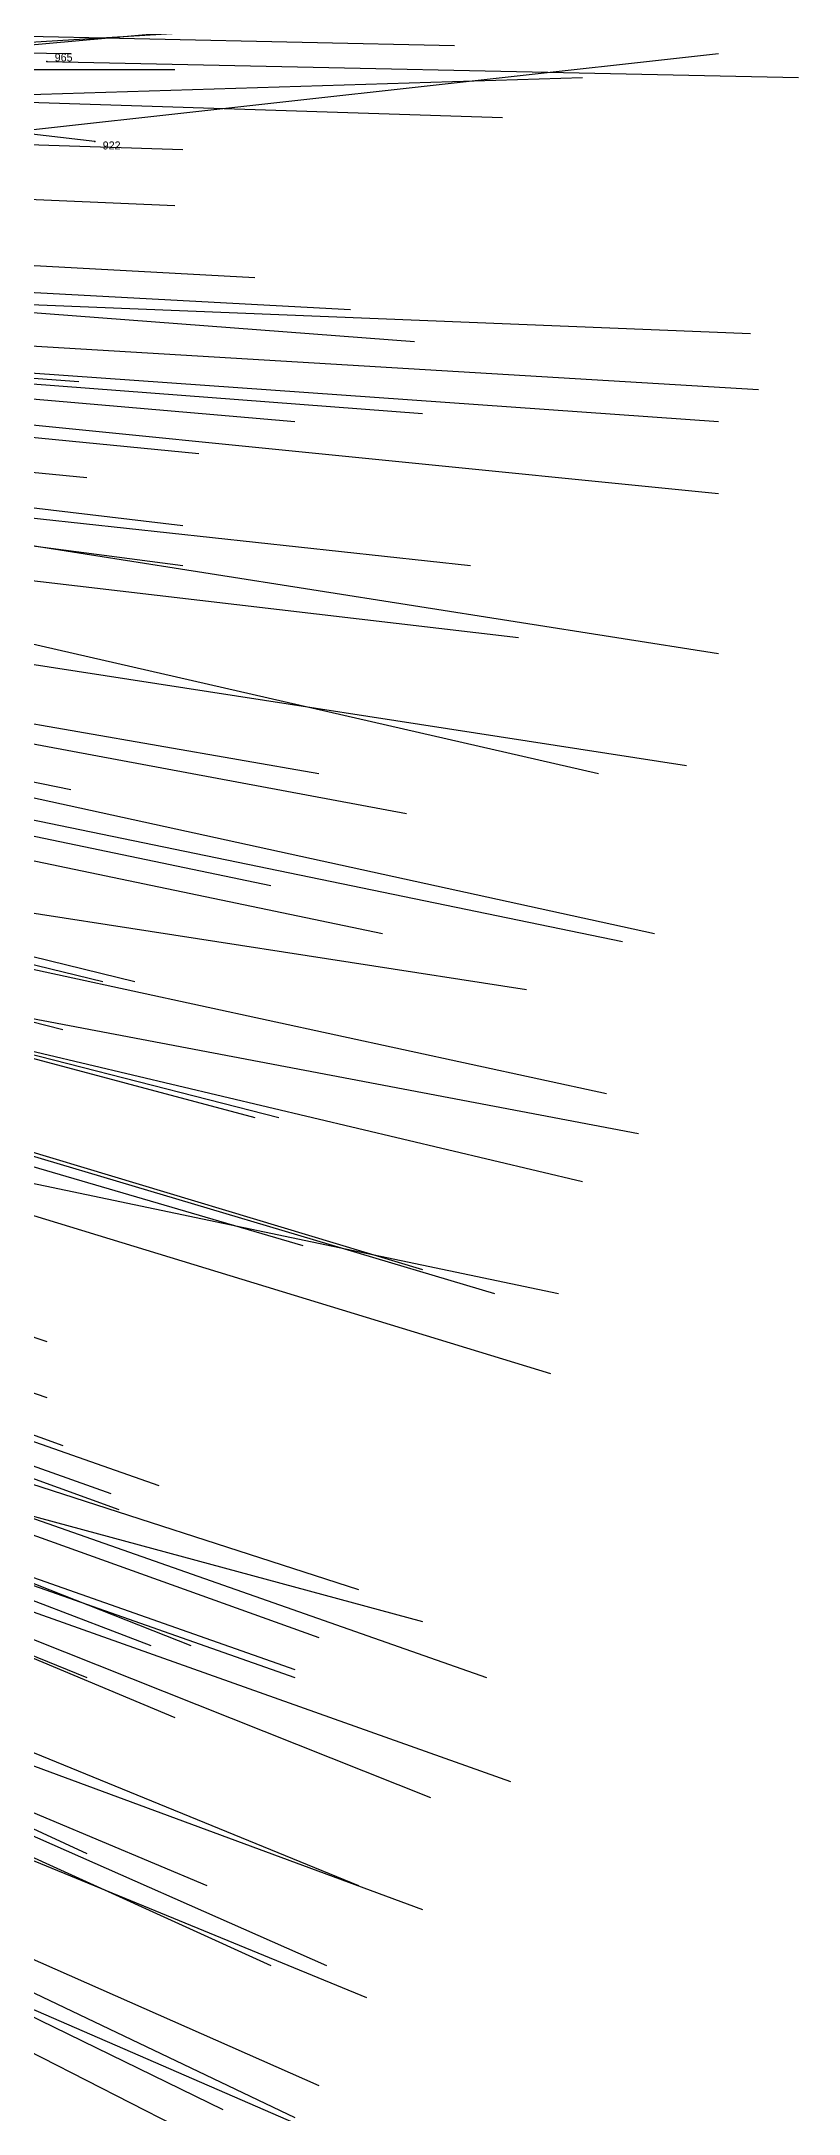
# Model space of a CAD drawing. Extents: x -0.5 to 0.59, y -0.5 to 0.58.
# Drawn here: x 0.4923 to 0.587, y -0.2595 to -0.0005 of the extents above; entities that cross this region are included whole.
import ezdxf

# ---------------------------------------------------------------- set-up
doc = ezdxf.new("R2010")
doc.units = 0
for name, color, linetype in [('Facilities', 3, 'CONTINUOUS'), ('Normals', 1, 'CONTINUOUS'), ('Source_points', 5, 'CONTINUOUS'), ('Text', 3, 'CONTINUOUS')]:
    doc.layers.add(name, color=color, linetype=linetype)

msp = doc.modelspace()

# ---------------------------------------------------------------- linework, layer by layer
at = {"layer": 'Facilities', "color": 3}
for p in [(0.493, -0.003, -1.234), (0.499, -0.013, -1.249)]:
    msp.add_point(p, dxfattribs=at)
at = {"layer": 'Normals', "color": 1}
for p, q in [((0.479, -0.002, -1.199), (0.579, 0.007, -1.192)), ((0.468, -0.002, -1.169), (0.566, 0.004, -1.154)), ((0.451, 0.001, -1.127), (0.544, -0.001, -1.09)), ((0.404, -0.001, -1.009), (0.496, -0.002, -0.972)), ((0.478, -0.013, -1.195), (0.577, -0.002, -1.188)), ((0.416, -0.004, -1.041), (0.509, -0.004, -1.003)), ((0.463, -0.008, -1.157), (0.56, -0.005, -1.133)), ((0.493, -0.003, -1.234), (0.587, -0.005, -1.268)), ((0.499, -0.013, -1.249), (0.438, -0.006, -1.17)), ((0.457, -0.007, -1.142), (0.55, -0.01, -1.105)), ((0.418, -0.011, -1.045), (0.51, -0.014, -1.007)), ((0.417, -0.017, -1.043), (0.509, -0.021, -1.006)), ((0.427, -0.025, -1.068), (0.519, -0.03, -1.031)), ((0.438, -0.029, -1.098), (0.531, -0.034, -1.061)), ((0.447, -0.031, -1.119), (0.539, -0.038, -1.082)), ((0.481, -0.033, -1.205), (0.581, -0.037, -1.212)), ((0.404, -0.036, -1.015), (0.497, -0.043, -0.977)), ((0.482, -0.038, -1.209), (0.582, -0.044, -1.217)), ((0.431, -0.04, -1.082), (0.524, -0.048, -1.045)), ((0.448, -0.04, -1.124), (0.54, -0.047, -1.087)), ((0.478, -0.041, -1.198), (0.577, -0.048, -1.199)), ((0.42, -0.043, -1.055), (0.512, -0.052, -1.018)), ((0.405, -0.046, -1.02), (0.498, -0.055, -0.983)), ((0.487, -0.048, -1.224), (0.577, -0.057, -1.266)), ((0.417, -0.05, -1.05), (0.51, -0.061, -1.014)), ((0.418, -0.054, -1.053), (0.51, -0.066, -1.017)), ((0.454, -0.056, -1.143), (0.546, -0.066, -1.105)), ((0.458, -0.064, -1.155), (0.552, -0.075, -1.124)), ((0.488, -0.063, -1.23), (0.577, -0.077, -1.273)), ((0.466, -0.07, -1.177), (0.562, -0.092, -1.168)), ((0.404, -0.075, -1.028), (0.496, -0.094, -0.992)), ((0.435, -0.076, -1.104), (0.527, -0.092, -1.068)), ((0.476, -0.076, -1.205), (0.573, -0.091, -1.223)), ((0.447, -0.08, -1.136), (0.538, -0.097, -1.099)), ((0.43, -0.087, -1.097), (0.521, -0.106, -1.06)), ((0.444, -0.093, -1.134), (0.535, -0.112, -1.097)), ((0.468, -0.093, -1.192), (0.565, -0.113, -1.202)), ((0.473, -0.091, -1.204), (0.569, -0.112, -1.218)), ((0.41, -0.096, -1.054), (0.5, -0.118, -1.016)), ((0.414, -0.096, -1.063), (0.504, -0.118, -1.026)), ((0.404, -0.101, -1.042), (0.495, -0.124, -1.006)), ((0.482, -0.108, -1.236), (0.553, -0.119, -1.306)), ((0.429, -0.111, -1.109), (0.519, -0.135, -1.071)), ((0.466, -0.111, -1.197), (0.563, -0.132, -1.2)), ((0.432, -0.112, -1.116), (0.522, -0.135, -1.078)), ((0.472, -0.119, -1.218), (0.567, -0.137, -1.246)), ((0.463, -0.12, -1.196), (0.56, -0.143, -1.202)), ((0.436, -0.125, -1.134), (0.525, -0.151, -1.097)), ((0.447, -0.126, -1.161), (0.54, -0.154, -1.136)), ((0.455, -0.129, -1.182), (0.549, -0.157, -1.163)), ((0.405, -0.133, -1.067), (0.493, -0.163, -1.029)), ((0.461, -0.138, -1.203), (0.556, -0.167, -1.195)), ((0.406, -0.14, -1.073), (0.493, -0.17, -1.036)), ((0.476, -0.14, -1.241), (0.557, -0.157, -1.299)), ((0.407, -0.144, -1.081), (0.495, -0.176, -1.043)), ((0.419, -0.15, -1.113), (0.507, -0.181, -1.077)), ((0.414, -0.151, -1.101), (0.501, -0.182, -1.064)), ((0.414, -0.152, -1.104), (0.502, -0.184, -1.067)), ((0.439, -0.164, -1.171), (0.532, -0.194, -1.15)), ((0.42, -0.168, -1.13), (0.506, -0.201, -1.093)), ((0.425, -0.167, -1.141), (0.511, -0.201, -1.104)), ((0.412, -0.17, -1.114), (0.498, -0.205, -1.077)), ((0.433, -0.172, -1.164), (0.524, -0.204, -1.139)), ((0.433, -0.173, -1.166), (0.524, -0.205, -1.141)), ((0.444, -0.172, -1.191), (0.54, -0.198, -1.181)), ((0.449, -0.172, -1.25), (0.527, -0.2, -1.306)), ((0.454, -0.172, -1.212), (0.548, -0.205, -1.216)), ((0.423, -0.174, -1.144), (0.509, -0.21, -1.107)), ((0.448, -0.183, -1.211), (0.541, -0.22, -1.219)), ((0.461, -0.186, -1.244), (0.551, -0.218, -1.275)), ((0.414, -0.188, -1.137), (0.498, -0.227, -1.1)), ((0.425, -0.194, -1.167), (0.513, -0.231, -1.139)), ((0.439, -0.193, -1.199), (0.532, -0.231, -1.193)), ((0.431, -0.2, -1.187), (0.521, -0.241, -1.174)), ((0.456, -0.203, -1.247), (0.54, -0.234, -1.291)), ((0.451, -0.207, -1.25), (0.528, -0.241, -1.305)), ((0.443, -0.208, -1.224), (0.533, -0.245, -1.249)), ((0.421, -0.216, -1.184), (0.509, -0.261, -1.17)), ((0.425, -0.215, -1.191), (0.515, -0.259, -1.187)), ((0.434, -0.217, -1.213), (0.524, -0.26, -1.216)), ((0.441, -0.218, -1.23), (0.527, -0.256, -1.265)), ((0.442, -0.225, -1.238), (0.527, -0.262, -1.273))]:
    msp.add_line(p, q, dxfattribs=at)
at = {"layer": 'Source_points', "color": 5}
for p in [(0.493, -0.003, -1.234), (0.499, -0.013, -1.249)]:
    msp.add_point(p, dxfattribs=at)

# ---------------------------------------------------------------- texts
at = {"layer": 'Text', "color": 3}
for s, p in [('965', (0.494, -0.003, -1.234)), ('922', (0.5, -0.014, -1.249))]:
    msp.add_text(s, height=0.001, dxfattribs=at).set_placement(p)

doc.saveas('drawing.dxf')
